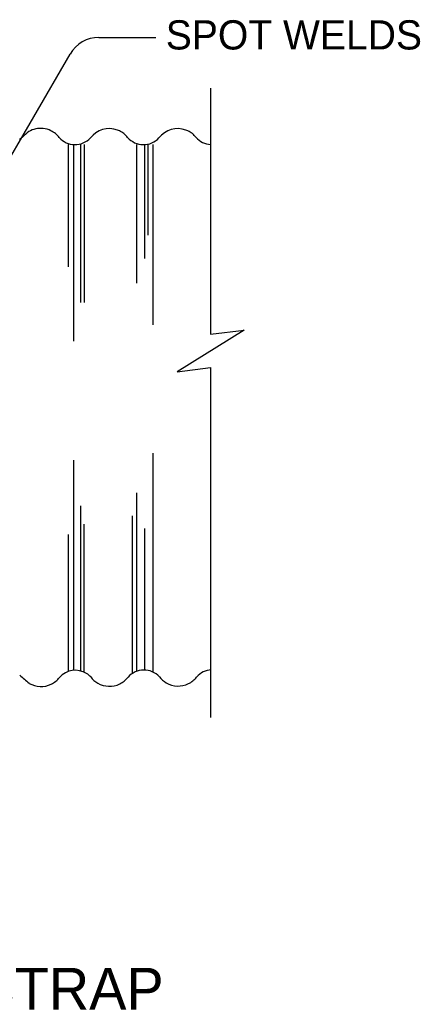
# Model space of a CAD drawing. Extents: x -894 to 866, y -472 to 714.
# Drawn here: x 274 to 369.9, y 89.7 to 326.9 of the extents above; entities that cross this region are included whole.
import ezdxf

# ---------------------------------------------------------------- set-up
doc = ezdxf.new("R2010")
doc.units = 0
for name, color, linetype in [('56 Stage 3 Anno', 7, 'Continuous'), ('57 Undefined', 7, 'Continuous'), ('60 Nongeo Data', 7, 'Continuous')]:
    doc.layers.add(name, color=color, linetype=linetype)

msp = doc.modelspace()

# ---------------------------------------------------------------- linework, layer by layer
at = {"layer": '56 Stage 3 Anno'}
for p, q in [((292.96, 322.65), (306.61, 322.65)), ((261.87, 276.95), (286.04, 318.66))]:
    msp.add_line(p, q, dxfattribs=at)
msp.add_arc((292.96, 314.65), 8, 90, 149.9058, dxfattribs=at)
at = {"layer": '60 Nongeo Data'}
for p, q in [((319.71, 310.48), (319.71, 251.57)), ((285.6, 296.99), (285.6, 267.72)), ((286.83, 296.99), (286.83, 249.92)), ((288.52, 296.99), (288.52, 259.19)), ((289.39, 296.99), (289.39, 259.19)), ((301.93, 296.99), (301.93, 263.82)), ((303.88, 296.99), (303.88, 269.73)), ((304.67, 296.99), (304.67, 275.28)), ((305.83, 296.99), (305.83, 253.82)), ((319.71, 243.57), (319.71, 183.21)), ((305.83, 223.1), (305.83, 170.67)), ((286.83, 221.39), (286.83, 209.99)), ((301.93, 213.59), (301.93, 170.8)), ((286.83, 209.99), (286.83, 171.13)), ((288.52, 210.42), (288.52, 188.86)), ((300.94, 208.04), (300.94, 170.3)), ((289.33, 206.03), (289.33, 178.74)), ((303.88, 205.06), (303.88, 171.13)), ((285.6, 203.59), (285.6, 170.87)), ((288.52, 188.86), (288.52, 170.93)), ((319.71, 183.21), (319.71, 159.79)), ((289.33, 178.74), (289.33, 170.65))]:
    msp.add_line(p, q, dxfattribs=at)
msp.add_lwpolyline([(319.71, 251.57), (327.71, 252.57), (311.71, 242.57), (319.71, 243.57)], dxfattribs=at)
for centre, radius, start, end in [((325.47, 240.69), 77.2, 129.695, 131.092), ((278.98, 295.27), 5.59, 83.9589, 120.3417), ((278.98, 295.27), 5.59, 63.81, 83.9589), ((279.14, 295.36), 5.44, 37.8698, 64.8747), ((295.43, 295.14), 5.66, 70.013, 142.5539), ((295.38, 295.27), 5.59, 63.81, 68.4522), ((295.53, 295.36), 5.44, 37.8698, 64.8747), ((311.83, 295.14), 5.66, 70.013, 142.5539), ((313.24, 298.35), 2.18, 62.783, 76.1102), ((311.93, 295.36), 5.44, 37.8698, 64.8747), ((311.93, 295.36), 5.44, 37.8698, 64.8747), ((325.47, 240.69), 77.2, 131.092, 131.8731), ((287.23, 302.02), 5.05, 221.0977, 317.124), ((303.63, 302.02), 5.05, 221.0977, 317.124), ((320.03, 302.02), 5.05, 221.0977, 265.8386), ((320.03, 302.02), 5.05, 221.0977, 265.8386), ((287.3, 166.03), 5.05, 57.6122, 138.9023), ((303.73, 166.08), 5.05, 42.876, 138.9023), ((320.16, 166.14), 5.05, 93.6297, 138.9023), ((325.53, 227.36), 77.2, 228.1269, 230.305), ((279.2, 172.68), 5.44, 295.1253, 322.1302), ((287.3, 166.03), 5.05, 42.876, 57.6122), ((295.5, 172.91), 5.66, 217.4461, 240.0384), ((295.63, 172.74), 5.44, 295.1253, 322.1302), ((311.93, 172.96), 5.66, 217.4461, 239.8774), ((312.06, 172.8), 5.44, 295.1253, 322.1302), ((279.05, 172.77), 5.59, 239.6583, 296.19), ((295.47, 172.83), 5.59, 239.8892, 296.19), ((311.91, 172.89), 5.59, 239.6583, 296.19)]:
    msp.add_arc(centre, radius, start, end, dxfattribs=at)

# ---------------------------------------------------------------- texts
at = {"layer": '57 Undefined'}
for s, height, p in [('SPOT WELDS', 7, (308.96, 319.76)), ('DOUBLE BAR AND STRAP', 10, (142.01, 89.8))]:
    msp.add_text(s, height=height, dxfattribs=at).set_placement(p)

doc.saveas('drawing.dxf')
